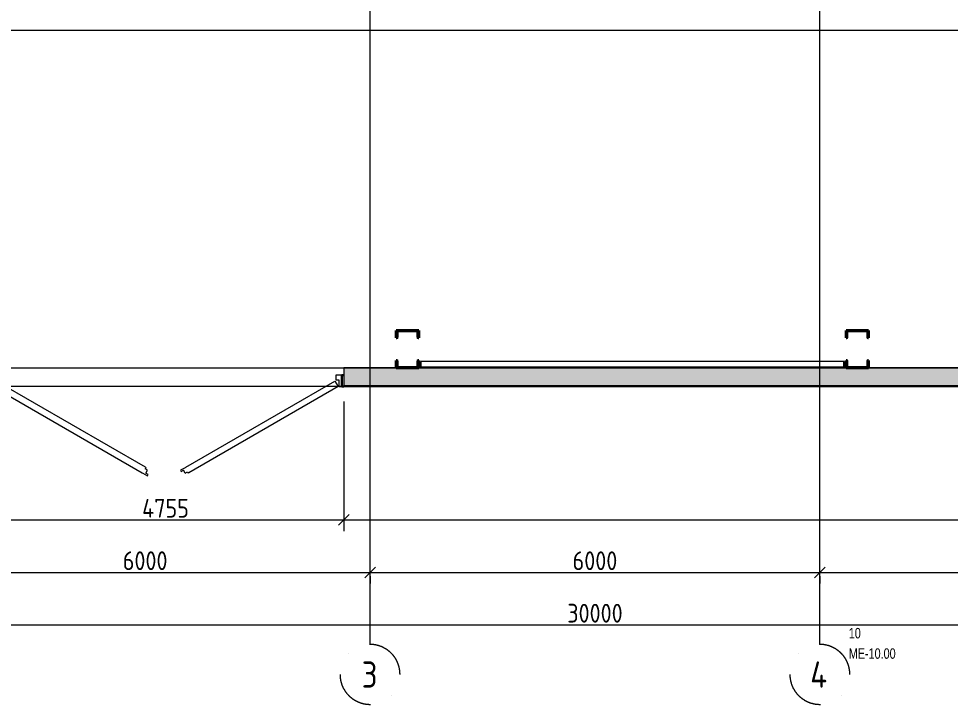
# Model space of a CAD drawing. Header units: millimetres. Extents: x 3292171 to 3365605, y -644412 to -600630.
# Drawn here: x 3304598 to 3317025, y -644412 to -635264 of the extents above; entities that cross this region are included whole.
import ezdxf

# ---------------------------------------------------------------- set-up
doc = ezdxf.new("R2010")
doc.units = ezdxf.units.MM
doc.header["$LTSCALE"] = 0.5
doc.linetypes.add('ADSK_Линия сетки', pattern=[25, 20, -2.5, 0, -2.5])
doc.linetypes.add('штрихпунктирная', pattern=[25.4, 12.7, -6.35, 0, -6.35])
doc.layers.add('A-DOOR', color=7, linetype='Continuous', lineweight=18, true_color=0x7f7f7f)
for name, color, linetype, lineweight in [('Двери', 7, 'Continuous', 18), ('Каркас несущий', 7, 'Continuous', 18), ('Несущие колонны', 7, 'Continuous', 18), ('ОСИ', 115, 'штрихпунктирная', 20), ('Панель', 7, 'Continuous', 18)]:
    doc.layers.add(name, color=color, linetype=linetype, lineweight=lineweight)
doc.styles.add('GOST Common_1', font='GOST_Common.ttf', dxfattribs={"width": 0.9, "height": 250})
doc.styles.add('MONARCH', font='monarch', dxfattribs={"width": 0.77})
doc.dimstyles.new('ADSK_Основной_2_5_мм', dxfattribs={"dimscale": 304.8, "dimtxt": 251.428749, "dimasz": 0.463911, "dimexe": 0.492126, "dimexo": 0.492126, "dimgap": 0.098425, "dimtad": 1, "dimdec": 3, "dimrnd": 0.001, "dimdsep": 46, "dimtxsty": 'GOST Common_1', "dimblk1": 'OBLIQUE', "dimblk2": 'OBLIQUE', "dimsah": 1, "dimcen": 0.09, "dimdle": 0.492126, "dimazin": 2, "dimtfac": 1, "dimtdec": 4, "dimtix": 1, "dimtmove": 0, "dimatfit": 3, "dimfxl": 1, "dimtvp": 1, "dimtolj": 1, "dimtzin": 0, "dimlwd": 20, "dimlwe": 20, "dimarcsym": 2})
pattern_1 = [(315, (22000, -17500), (106.066, 106.066), [])]
pattern_2 = [(315, (22000, -11500), (106.066, 106.066), [])]

# ---------------------------------------------------------------- blocks, each defined once
blk = doc.blocks.new('ADSK_КолоннаНесущая_ДваШвеллераКоробка_Полка параллельная_ГОСТ 8240-97 - 30П с планками _КМ1_-V44-004_АР_РД_План_0_000')
at = {"layer": 'Несущие колонны', "lineweight": 9}
h = blk.add_hatch(dxfattribs=at)
h.set_pattern_fill('FP_57', color=256, style=0, pattern_type=2)
h.set_pattern_definition(pattern_1)
h.paths.add_polyline_path([(-250, 23), (-250, -150), (-150, -150), (-150, -146), (-152, -141), (-157, -139), (-232, -139), (-240, -135), (-244, -127), (-244, 127), (-240, 135), (-232, 139), (-157, 139), (-152, 141), (-150, 146), (-150, 150), (-250, 150)], flags=0)
h = blk.add_hatch(dxfattribs=at)
h.set_pattern_fill('FP_57', color=256, style=0, pattern_type=2)
h.set_pattern_definition(pattern_1)
h.paths.add_polyline_path([(150, 146), (152, 141), (157, 139), (231, 139), (240, 135), (243, 127), (243, -127), (240, -135), (231, -139), (157, -139), (152, -141), (150, -146), (150, -150), (250, -150), (250, 150), (150, 150)], flags=0)
at = {"layer": 'Несущие колонны', "lineweight": 40}
for p, q in [((-150, 150), (-250, 150)), ((-250, 150), (-250, -150)), ((-244, -127), (-244, 127)), ((-232, 139), (-157, 139)), ((-150, 146), (-150, 150)), ((250, 150), (150, 150)), ((150, 150), (150, 146)), ((157, 139), (231, 139)), ((243, 127), (243, -127)), ((250, -150), (250, 150)), ((-250, -150), (-150, -150)), ((-157, -139), (-232, -139)), ((-150, -150), (-150, -146)), ((150, -146), (150, -150)), ((150, -150), (250, -150)), ((231, -139), (157, -139))]:
    blk.add_line(p, q, dxfattribs=at)
for centre, radius, start, end in [((-232, 127), 12, 90, 180), ((-157, 146), 7, 270, 360), ((157, 146), 7, 180, 270), ((231, 127), 12, 0, 90), ((-232, -127), 12, 180, 270), ((-157, -146), 7, 0, 90), ((157, -146), 7, 90, 180), ((231, -127), 12, 270, 0)]:
    blk.add_arc(centre, radius, start, end, dxfattribs=at)
blk = doc.blocks.new('ADSK_КолоннаНесущая_ДваШвеллераКоробка_Полка параллельная_ГОСТ 8240-97 - 30П с планками _КМ1_-V46-004_АР_РД_План_0_000')
at = {"layer": 'Несущие колонны', "lineweight": 9}
h = blk.add_hatch(dxfattribs=at)
h.set_pattern_fill('FP_59', color=256, style=0, pattern_type=2)
h.set_pattern_definition(pattern_2)
h.paths.add_polyline_path([(-250, -7), (-250, -150), (-150, -150), (-150, -146), (-152, -141), (-157, -139), (-232, -139), (-240, -135), (-244, -127), (-244, 127), (-240, 135), (-232, 139), (-157, 139), (-152, 141), (-150, 146), (-150, 150), (-250, 150)], flags=0)
h = blk.add_hatch(dxfattribs=at)
h.set_pattern_fill('FP_59', color=256, style=0, pattern_type=2)
h.set_pattern_definition(pattern_2)
h.paths.add_polyline_path([(150, 150), (150, 146), (152, 141), (157, 139), (231, 139), (240, 135), (243, 127), (243, -127), (240, -135), (231, -139), (157, -139), (152, -141), (150, -146), (150, -150), (250, -150), (250, 150)], flags=0)
at = {"layer": 'Несущие колонны', "lineweight": 40}
for p, q in [((-150, 150), (-250, 150)), ((-250, 150), (-250, -150)), ((-244, -127), (-244, 127)), ((-232, 139), (-157, 139)), ((-150, 146), (-150, 150)), ((250, 150), (150, 150)), ((150, 150), (150, 146)), ((157, 139), (231, 139)), ((243, 127), (243, -127)), ((250, -150), (250, 150)), ((-250, -150), (-150, -150)), ((-157, -139), (-232, -139)), ((-150, -150), (-150, -146)), ((150, -146), (150, -150)), ((150, -150), (250, -150)), ((231, -139), (157, -139))]:
    blk.add_line(p, q, dxfattribs=at)
for centre, radius, start, end in [((-232, 127), 12, 90, 180), ((-157, 146), 7, 270, 360), ((157, 146), 7, 180, 270), ((231, 127), 12, 0, 90), ((-232, -127), 12, 180, 270), ((-157, -146), 7, 0, 90), ((157, -146), 7, 90, 180), ((231, -127), 12, 270, 0)]:
    blk.add_arc(centre, radius, start, end, dxfattribs=at)
blk = doc.blocks.new('ADSK_ЭлементСвязи_Уголок_ГОСТ 8509-93 - L 80x6-766559-004_АР_РД_План_0_000')
at = {"layer": 'Каркас несущий'}
for p, q in [((-11681, -22164), (-14506, -22164)), ((-11737, -22238), (-14506, -22238)), ((-11739, -22244), (-14500, -22244)), ((-11739, -22241), (-11739, -22244)), ((-11739, -22244), (-11678, -22244)), ((-11690, -22238), (-11737, -22238)), ((-11683, -22167), (-11683, -22229)), ((-11678, -22164), (-11681, -22164)), ((-11678, -22244), (-11678, -22164))]:
    blk.add_line(p, q, dxfattribs=at)
for centre, major_axis, start_param, end_param in [((-11737, -22241), (0, 3), 0, 1.570796), ((-11690, -22229), (0, 9), 3.141593, 4.712389), ((-11681, -22167), (0, 3), 0, 1.570796)]:
    blk.add_ellipse(centre, major_axis=major_axis, ratio=0.761164, start_param=start_param, end_param=end_param, dxfattribs=at)
blk = doc.blocks.new('ADSK_ЭлементСвязи_Уголок_ГОСТ 8509-93 - L 80x6-766560-004_АР_РД_План_0_000')
at = {"layer": 'Каркас несущий'}
for p, q in [((-17319, -22164), (-17322, -22164)), ((-17322, -22164), (-17322, -22244)), ((-17322, -22244), (-17261, -22244)), ((-14494, -22164), (-17319, -22164)), ((-17317, -22229), (-17317, -22167)), ((-17263, -22238), (-17310, -22238)), ((-14494, -22238), (-17263, -22238)), ((-17261, -22244), (-17261, -22241)), ((-14500, -22244), (-17261, -22244))]:
    blk.add_line(p, q, dxfattribs=at)
for centre, major_axis, start_param, end_param in [((-17319, -22167), (0, 3), 4.712389, 6.283185), ((-17310, -22229), (0, 9), 1.570796, 3.141593), ((-17263, -22241), (0, 3), 4.712389, 6.283185)]:
    blk.add_ellipse(centre, major_axis=major_axis, ratio=0.761164, start_param=start_param, end_param=end_param, dxfattribs=at)
blk = doc.blocks.new('Ворота противопожарные распашные ВПР-ОГНЕДЕКОР-90К - ВПР-ОГНЕДЕКОР-90К_ ЛТ_ проем 4755x3500_h_-970332-004_АР_РД_План_0_000')
at = {"layer": 'Двери', "lineweight": 30}
for p, q in [((-2353, 125), (-2378, 125)), ((-2353, -27), (-2353, 125)), ((2377, 125), (2352, 125)), ((2352, 125), (2352, -27)), ((-2378, -27), (-2353, -27)), ((2352, -27), (2377, -27))]:
    blk.add_line(p, q, dxfattribs=at)
at = {"layer": 'Панель', "lineweight": 18}
for p, q in [((-2303, 125), (-311, 1275)), ((-311, 1275), (-302, 1280)), ((-292, 1262), (-302, 1280)), ((-262, 1280), (-292, 1262)), ((-262, 1280), (-240, 1241)), ((-209, 1258), (-240, 1241)), ((-199, 1241), (-209, 1258)), ((242, 1315), (232, 1297)), ((232, 1297), (262, 1280)), ((262, 1280), (240, 1241)), ((302, 1280), (242, 1315)), ((311, 1275), (302, 1280)), ((2302, 125), (311, 1275)), ((-269, 1201), (-2260, 51)), ((-260, 1206), (-269, 1201)), ((-260, 1206), (-199, 1241)), ((240, 1241), (270, 1223)), ((270, 1223), (260, 1206)), ((260, 1206), (269, 1201)), ((269, 1201), (2260, 51)), ((-2378, 125), (-2403, 125)), ((-2378, -29), (-2378, 125)), ((-2313, 125), (-2353, 125)), ((-2353, 125), (-2353, -29)), ((-2313, 33), (-2313, 125)), ((-2260, 51), (-2303, 125)), ((2260, 51), (2302, 125)), ((2312, 125), (2352, 125)), ((2312, 11), (2312, 125)), ((2352, 125), (2352, -29)), ((2377, 125), (2402, 125)), ((2377, -29), (2377, 125)), ((-2356, 94), (-2358, 97)), ((-2273, 33), (-2313, 33)), ((-2273, -29), (-2273, 33)), ((2272, 11), (2312, 11)), ((2272, -29), (2272, 11)), ((2356, 94), (2358, 97)), ((-2353, -29), (-2273, -29)), ((2352, -29), (2272, -29))]:
    blk.add_line(p, q, dxfattribs=at)
blk = doc.blocks.new('Ось сетки - Круг_Ø8 мм-6577-004_АР_РД_План_0_000')
at = {"layer": 'ОСИ', "lineweight": 20}
for start, end in [(360, 180), (180, 360)]:
    blk.add_arc((0, 0), 4, start, end, dxfattribs=at)
blk = doc.blocks.new('_Oblique')
at = {"color": 0, "linetype": 'ByBlock', "lineweight": -2}
blk.add_line((-0.5, -0.5), (0.5, 0.5), dxfattribs=at)
blk = doc.blocks.new('*D2477')
at = {"layer": 'A-DOOR', "color": 0, "lineweight": 20, "transparency": 16777216}
for p, q in [((3304180, -640370), (3304180, -642101)), ((3308935, -640370), (3308935, -642101)), ((3304030, -641951), (3309085, -641951))]:
    blk.add_line(p, q, dxfattribs=at)
at = {"layer": 'Defpoints', "color": 0, "lineweight": 15, "transparency": 16777216}
for p in [(3304180, -640220), (3308935, -640220), (3308935, -641951)]:
    blk.add_point(p, dxfattribs=at)
at = {"layer": 'A-DOOR', "color": 0, "lineweight": 20, "transparency": 16777216, "xscale": 141.4, "yscale": 141.4, "zscale": 141.4, "rotation": 180}
blk.add_blockref('_Oblique', (3304180, -641951), dxfattribs=at)
at = {"layer": 'A-DOOR', "color": 0, "lineweight": 20, "transparency": 16777216, "xscale": 141.4, "yscale": 141.4, "zscale": 141.4}
blk.add_blockref('_Oblique', (3308935, -641951), dxfattribs=at)
at = {"layer": 'A-DOOR', "color": 0, "lineweight": 20, "transparency": 16777216, "insert": (3306557, -641796), "char_height": 250, "width": 782.41, "attachment_point": 5, "style": 'GOST Common_1'}
blk.add_mtext('\\A1;4755', dxfattribs=at)
blk = doc.blocks.new('*D2478')
at = {"layer": 'A-DOOR', "color": 0, "lineweight": 20, "transparency": 16777216}
for p, q in [((3308935, -640370), (3308935, -642101)), ((3327985, -640323), (3327985, -642101)), ((3308785, -641951), (3328135, -641951))]:
    blk.add_line(p, q, dxfattribs=at)
at = {"layer": 'Defpoints', "color": 0, "lineweight": 15, "transparency": 16777216}
for p in [(3308935, -640220), (3327985, -640173), (3327985, -641951)]:
    blk.add_point(p, dxfattribs=at)
at = {"layer": 'A-DOOR', "color": 0, "lineweight": 20, "transparency": 16777216, "xscale": 141.4, "yscale": 141.4, "zscale": 141.4, "rotation": 180}
blk.add_blockref('_Oblique', (3308935, -641951), dxfattribs=at)
at = {"layer": 'A-DOOR', "color": 0, "lineweight": 20, "transparency": 16777216, "xscale": 141.4, "yscale": 141.4, "zscale": 141.4}
blk.add_blockref('_Oblique', (3327985, -641951), dxfattribs=at)
at = {"layer": 'A-DOOR', "color": 0, "lineweight": 20, "transparency": 16777216, "insert": (3318460, -641796), "char_height": 250, "width": 889.8, "attachment_point": 5, "style": 'GOST Common_1'}
blk.add_mtext('\\A1;19050', dxfattribs=at)
blk = doc.blocks.new('*D2480')
at = {"layer": 'A-DOOR', "color": 0, "lineweight": 20, "transparency": 16777216}
for p, q in [((3303135, -642651), (3309435, -642651)), ((3303285, -642701), (3303285, -642801)), ((3309285, -642701), (3309285, -642801))]:
    blk.add_line(p, q, dxfattribs=at)
at = {"layer": 'Defpoints', "color": 0, "lineweight": 15, "transparency": 16777216}
for p in [(3303285, -642551), (3309285, -642551), (3309285, -642651)]:
    blk.add_point(p, dxfattribs=at)
at = {"layer": 'A-DOOR', "color": 0, "lineweight": 20, "transparency": 16777216, "xscale": 141.4, "yscale": 141.4, "zscale": 141.4, "rotation": 180}
blk.add_blockref('_Oblique', (3303285, -642651), dxfattribs=at)
at = {"layer": 'A-DOOR', "color": 0, "lineweight": 20, "transparency": 16777216, "xscale": 141.4, "yscale": 141.4, "zscale": 141.4}
blk.add_blockref('_Oblique', (3309285, -642651), dxfattribs=at)
at = {"layer": 'A-DOOR', "color": 0, "lineweight": 20, "transparency": 16777216, "insert": (3306285, -642496), "char_height": 250, "width": 756.84, "attachment_point": 5, "style": 'GOST Common_1'}
blk.add_mtext('\\A1;6000', dxfattribs=at)
blk = doc.blocks.new('*D2481')
at = {"layer": 'A-DOOR', "color": 0, "lineweight": 20, "transparency": 16777216}
for p, q in [((3309135, -642651), (3315435, -642651)), ((3309285, -642701), (3309285, -642801)), ((3315285, -642701), (3315285, -642801))]:
    blk.add_line(p, q, dxfattribs=at)
at = {"layer": 'Defpoints', "color": 0, "lineweight": 15, "transparency": 16777216}
for p in [(3309285, -642551), (3315285, -642551), (3315285, -642651)]:
    blk.add_point(p, dxfattribs=at)
at = {"layer": 'A-DOOR', "color": 0, "lineweight": 20, "transparency": 16777216, "xscale": 141.4, "yscale": 141.4, "zscale": 141.4, "rotation": 180}
blk.add_blockref('_Oblique', (3309285, -642651), dxfattribs=at)
at = {"layer": 'A-DOOR', "color": 0, "lineweight": 20, "transparency": 16777216, "xscale": 141.4, "yscale": 141.4, "zscale": 141.4}
blk.add_blockref('_Oblique', (3315285, -642651), dxfattribs=at)
at = {"layer": 'A-DOOR', "color": 0, "lineweight": 20, "transparency": 16777216, "insert": (3312285, -642496), "char_height": 250, "width": 756.84, "attachment_point": 5, "style": 'GOST Common_1'}
blk.add_mtext('\\A1;6000', dxfattribs=at)
blk = doc.blocks.new('*D2482')
at = {"layer": 'A-DOOR', "color": 0, "lineweight": 20, "transparency": 16777216}
for p, q in [((3315135, -642651), (3321435, -642651)), ((3315285, -642701), (3315285, -642801)), ((3321285, -642701), (3321285, -642801))]:
    blk.add_line(p, q, dxfattribs=at)
at = {"layer": 'Defpoints', "color": 0, "lineweight": 15, "transparency": 16777216}
for p in [(3315285, -642551), (3321285, -642551), (3321285, -642651)]:
    blk.add_point(p, dxfattribs=at)
at = {"layer": 'A-DOOR', "color": 0, "lineweight": 20, "transparency": 16777216, "xscale": 141.4, "yscale": 141.4, "zscale": 141.4, "rotation": 180}
blk.add_blockref('_Oblique', (3315285, -642651), dxfattribs=at)
at = {"layer": 'A-DOOR', "color": 0, "lineweight": 20, "transparency": 16777216, "xscale": 141.4, "yscale": 141.4, "zscale": 141.4}
blk.add_blockref('_Oblique', (3321285, -642651), dxfattribs=at)
at = {"layer": 'A-DOOR', "color": 0, "lineweight": 20, "transparency": 16777216, "insert": (3318285, -642496), "char_height": 250, "width": 756.84, "attachment_point": 5, "style": 'GOST Common_1'}
blk.add_mtext('\\A1;6000', dxfattribs=at)
blk = doc.blocks.new('*D2484')
at = {"layer": 'A-DOOR', "color": 0, "lineweight": 20, "transparency": 16777216}
for p, q in [((3297135, -643351), (3327435, -643351)), ((3297285, -643401), (3297285, -643501)), ((3327285, -643401), (3327285, -643501))]:
    blk.add_line(p, q, dxfattribs=at)
at = {"layer": 'Defpoints', "color": 0, "lineweight": 15, "transparency": 16777216}
for p in [(3297285, -643251), (3327285, -643251), (3327285, -643351)]:
    blk.add_point(p, dxfattribs=at)
at = {"layer": 'A-DOOR', "color": 0, "lineweight": 20, "transparency": 16777216, "xscale": 141.4, "yscale": 141.4, "zscale": 141.4, "rotation": 180}
blk.add_blockref('_Oblique', (3297285, -643351), dxfattribs=at)
at = {"layer": 'A-DOOR', "color": 0, "lineweight": 20, "transparency": 16777216, "xscale": 141.4, "yscale": 141.4, "zscale": 141.4}
blk.add_blockref('_Oblique', (3327285, -643351), dxfattribs=at)
at = {"layer": 'A-DOOR', "color": 0, "lineweight": 20, "transparency": 16777216, "insert": (3312285, -643196), "char_height": 250, "width": 946.05, "attachment_point": 5, "style": 'GOST Common_1'}
blk.add_mtext('\\A1;30000', dxfattribs=at)

msp = doc.modelspace()

# ---------------------------------------------------------------- hatches: boundary and pattern name
at = {"layer": 'A-DOOR', "lineweight": 9, "true_color": 0x636466}
h = msp.add_hatch(dxfattribs=at)
h.set_pattern_fill('FP_51', color=251, style=0, pattern_type=2)
h.set_pattern_definition([(45, (3327284.68, -617673.39), (84.19025, 308.69666), [396.875, -79.375, 3.353, -76.022])])
h.paths.add_polyline_path([(3327434.6806, -640163.3913), (3327734.6806, -640163.3913), (3327734.6806, -639923.3913), (3308934.6806, -639923.3913), (3308934.6806, -640163.3913), (3327302.0686, -640163.3913)], flags=0)
h.paths.add_polyline_path([(3298799.5, -640163.3913), (3304179.6806, -640163.3913), (3304179.6806, -639923.3913), (3297784.6806, -639923.3913), (3297784.6806, -640163.3913), (3298251.3737, -640163.3913)], flags=0)
h = msp.add_hatch(dxfattribs=at)
h.set_pattern_fill('FP_52', color=251, style=0, pattern_type=2)
h.set_pattern_definition([(45, (3327284.68, -617673.39), (-106.066, 106.066), [])])
h.paths.add_polyline_path([(3314695.1633, -640173.3913), (3327974.6806, -640173.3913), (3327974.6806, -640163.3913), (3308934.6806, -640163.3913), (3308934.6806, -640173.3913), (3314147.037, -640173.3913)], flags=0)
h.paths.add_polyline_path([(3297544.6806, -640173.3913), (3304179.6806, -640173.3913), (3304179.6806, -640163.3913), (3297544.6806, -640163.3913)], flags=0)

# ---------------------------------------------------------------- linework, layer by layer
at = {"layer": 'A-DOOR', "color": 251, "linetype": 'ADSK_Линия сетки', "true_color": 0x636466}
for p, q in [((3309284.6806, -643612.0086), (3309284.6806, -601555.4033)), ((3309284.6806, -643612.0086), (3309284.6806, -601555.4033)), ((3315284.6806, -643612.0086), (3315284.6806, -601555.4033)), ((3292970.5006, -639923.3913), (3328104.6806, -639923.3913))]:
    msp.add_line(p, q, dxfattribs=at)
at = {"layer": 'A-DOOR', "color": 251, "true_color": 0x636466}
for p, q in [((3326384.6806, -635423.3913), (3298884.6806, -635423.3913)), ((3304179.6806, -639923.3913), (3308934.6806, -639923.3913)), ((3309634.6806, -639923.3913), (3308934.6806, -639923.3913)), ((3308934.6806, -639923.3913), (3308934.6806, -640163.3913)), ((3315634.6806, -639923.3913), (3309934.6806, -639923.3913)), ((3321634.6806, -639923.3913), (3315934.6806, -639923.3913)), ((3308909.6806, -640173.3913), (3304204.6806, -640173.3913)), ((3327974.6806, -640163.3913), (3308934.6806, -640163.3913))]:
    msp.add_line(p, q, dxfattribs=at)
at = {"layer": 'A-DOOR', "color": 251, "lineweight": 18, "true_color": 0x636466}
for p, q in [((3308934.6806, -640163.3913), (3308934.6806, -640173.3913)), ((3308934.6806, -640173.3913), (3327984.6806, -640173.3913))]:
    msp.add_line(p, q, dxfattribs=at)

# ---------------------------------------------------------------- block references
at = {"layer": 'A-DOOR', "color": 251, "true_color": 0x636466}
for name, p, rotation in [('ADSK_КолоннаНесущая_ДваШвеллераКоробка_Полка параллельная_ГОСТ 8240-97 - 30П с планками _КМ1_-V44-004_АР_РД_План_0_000', (3309784.6806, -639673.3913), 89.9999999999999), ('ADSK_КолоннаНесущая_ДваШвеллераКоробка_Полка параллельная_ГОСТ 8240-97 - 30П с планками _КМ1_-V46-004_АР_РД_План_0_000', (3315784.6806, -639673.3913), 89.9999999999999), ('Ворота противопожарные распашные ВПР-ОГНЕДЕКОР-90К - ВПР-ОГНЕДЕКОР-90К_ ЛТ_ проем 4755x3500_h_-970332-004_АР_РД_План_0_000', (3306557.1806, -640048.3913), 180)]:
    msp.add_blockref(name, p, dxfattribs=dict(at, rotation=rotation))
for name in ['ADSK_ЭлементСвязи_Уголок_ГОСТ 8509-93 - L 80x6-766560-004_АР_РД_План_0_000', 'ADSK_ЭлементСвязи_Уголок_ГОСТ 8509-93 - L 80x6-766559-004_АР_РД_План_0_000']:
    msp.add_blockref(name, (3327284.6806, -617673.3913), dxfattribs=at)
at = {"layer": 'A-DOOR', "color": 251, "lineweight": 20, "true_color": 0x636466, "xscale": 99.99999999999993, "yscale": 99.99999999999993, "zscale": 99.99999999999993}
for p in [(3309284.6806, -644012.0086), (3315284.6806, -644012.0086)]:
    msp.add_blockref('Ось сетки - Круг_Ø8 мм-6577-004_АР_РД_План_0_000', p, dxfattribs=at)

# ---------------------------------------------------------------- texts
at = {"layer": 'A-DOOR', "color": 251, "ltscale": 0.4, "true_color": 0x636466, "char_height": 140, "attachment_point": 1, "style": 'MONARCH'}
for s, insert in [('10', (3315670.4383, -643391.8858)), ('МЕ-10.00', (3315670.4383, -643663.8858))]:
    msp.add_mtext_dynamic_manual_height_columns(s, width=454.363466, gutter_width=300, heights=[200.0804], dxfattribs=dict(at, insert=insert))
at = {"layer": 'A-DOOR', "color": 251, "true_color": 0x636466, "char_height": 350, "attachment_point": 1, "style": 'GOST Common_1'}
for s, insert, width in [('\\fGOST Common|b0|i0|c204|p34|;\\W.9;3', (3309173.6, -643839.4752), 266.961937), ('\\fGOST Common|b0|i0|c204|p34|;\\W.9;4', (3315156.05, -643839.4752), 310.253062)]:
    msp.add_mtext(s, dxfattribs=dict(at, insert=insert, width=width))

# ---------------------------------------------------------------- dimensions: what is measured, and where the dimension line sits
at = {"layer": 'A-DOOR', "color": 251, "lineweight": 20, "true_color": 0x636466}
for base, p1, p2, override, picture, middle in [((3308934.6806, -641950.6299), (3304179.6806, -640220.3968), (3308934.6806, -640220.3968), {"dimpost": '<>', "dimfxl": 4755}, '*D2477', (3306557.1806, -641795.6299)), ((3327984.6806, -641950.6299), (3308934.6806, -640220.3968), (3327984.6806, -640173.3913), {"dimpost": '<>', "dimfxl": 19050.057993}, '*D2478', (3318459.6806, -641795.6299)), ((3309284.6806, -642650.6299), (3303284.6806, -642550.645), (3309284.6806, -642550.645), {"dimpost": '<>', "dimfxl": 6000}, '*D2480', (3306284.6806, -642495.6299)), ((3315284.6806, -642650.6299), (3309284.6806, -642550.645), (3315284.6806, -642550.645), {"dimpost": '<>', "dimfxl": 6000}, '*D2481', (3312284.6806, -642495.6299)), ((3321284.6806, -642650.6299), (3315284.6806, -642550.645), (3321284.6806, -642550.645), {"dimpost": '<>', "dimfxl": 6000}, '*D2482', (3318284.6806, -642495.6299)), ((3327284.6806, -643350.6299), (3297284.6806, -643250.645), (3327284.6806, -643250.645), {"dimpost": '<>', "dimfxl": 30000}, '*D2484', (3312284.6806, -643195.6299))]:
    dim = msp.add_linear_dim(base=base, p1=p1, p2=p2, dimstyle='ADSK_Основной_2_5_мм', override=override, dxfattribs=at)
    dim.commit()
    dim.dimension.update_dxf_attribs({"geometry": picture, "text_midpoint": middle})

doc.saveas('drawing.dxf')
